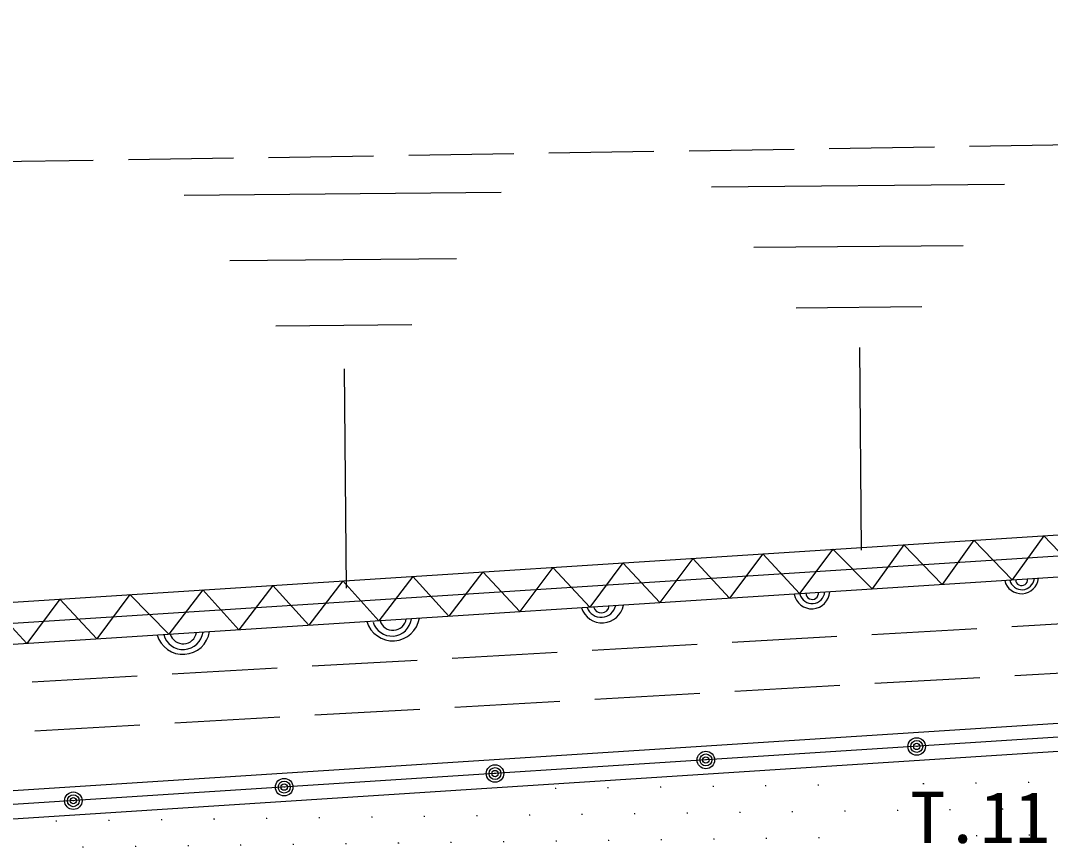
# Model space of a CAD drawing. Units: millimetres, scale not verified. Extents: x -100125 to 103927, y -69250 to 69250.
# Drawn here: x 6618 to 13964, y 37024 to 42924 of the extents above; entities that cross this region are included whole.
import ezdxf
from ezdxf.enums import TextEntityAlignment as Align

# ---------------------------------------------------------------- set-up
doc = ezdxf.new("R2010")
doc.units = ezdxf.units.MM
doc.header["$LTSCALE"] = 250
doc.linetypes.add('DASHED3', pattern=[4, 3, -1])
doc.layers.add('1-0_現況', color=2, linetype='Continuous')
doc.styles.add('ＭＳ ゴシック', font='')
doc.styles.get('ＭＳ ゴシック').set_extended_font_data('MS Gothic')

msp = doc.modelspace()

# ---------------------------------------------------------------- linework, layer by layer
at = {"layer": '1-0_現況'}
for p, q in [((11545.6, 41736.8), (13636.5, 41756)), ((7784.1, 41678.5), (10046.4, 41699.3)), ((11848.3, 41306), (13341.8, 41319.7)), ((8111.6, 41212.3), (9727.6, 41227.2)), ((12151, 40875.1), (13047.1, 40883.4)), ((8439.1, 40746.1), (9408.7, 40755)), ((12601.7, 40590.2), (12615, 39144.9)), ((8926.8, 40437.8), (8941.2, 38874)), ((1023.6, 38416.8), (16232.1, 39397.6)), ((1033.2, 38267.1), (16233.4, 39247.4)), ((1042.9, 38117.4), (16234.7, 39097.2)), ((3819.7, 37252.5), (16243.7, 38054.6)), ((16250.1, 37954.8), (3835.5, 37153.4)), ((3851.4, 37054.2), (16256.6, 37855)), ((13012.8, 37744.5), (13007.8, 37744.5)), ((13010.3, 37747), (13010.3, 37742)), ((11508.7, 37648.5), (11503.7, 37648.5)), ((11506.2, 37651), (11506.2, 37646)), ((10004.7, 37551.5), (9999.7, 37551.5)), ((10002.2, 37554), (10002.2, 37549)), ((11935.1, 37463.4), (11930.1, 37463.4)), ((11932.6, 37465.9), (11932.6, 37460.9)), ((12310.1, 37468.1), (12305.1, 37468.1)), ((12307.6, 37470.6), (12307.6, 37465.6)), ((13060, 37477.5), (13055, 37477.5)), ((13057.5, 37480), (13057.5, 37475)), ((13435, 37482.3), (13430, 37482.3)), ((13432.5, 37484.8), (13432.5, 37479.8)), ((13810, 37487), (13805, 37487)), ((13807.5, 37489.5), (13807.5, 37484.5)), ((8500.8, 37454.4), (8495.8, 37454.4)), ((8498.3, 37456.9), (8498.3, 37451.9)), ((10435.3, 37444.4), (10430.3, 37444.4)), ((10432.8, 37446.9), (10432.8, 37441.9)), ((10810.2, 37449.2), (10805.2, 37449.2)), ((10807.7, 37451.7), (10807.7, 37446.7)), ((11185.2, 37453.9), (11180.2, 37453.9)), ((11182.7, 37456.4), (11182.7, 37451.4)), ((11560.2, 37458.6), (11555.2, 37458.6)), ((11557.7, 37461.1), (11557.7, 37456.1)), ((6996.8, 37357.3), (6991.8, 37357.3)), ((6994.3, 37359.8), (6994.3, 37354.8)), ((9122.7, 37242.9), (9122.7, 37237.9)), ((9500.2, 37245.1), (9495.2, 37245.1)), ((9497.7, 37247.6), (9497.7, 37242.6)), ((9875.2, 37249.9), (9870.2, 37249.9)), ((9872.7, 37252.4), (9872.7, 37247.4)), ((10250.1, 37254.6), (10245.1, 37254.6)), ((10247.6, 37257.1), (10247.6, 37252.1)), ((10625.1, 37259.3), (10620.1, 37259.3)), ((10622.6, 37261.8), (10622.6, 37256.8)), ((11000.1, 37264), (10995.1, 37264)), ((10997.6, 37266.5), (10997.6, 37261.5)), ((11375, 37268.8), (11370, 37268.8)), ((11372.5, 37271.3), (11372.5, 37266.3)), ((11750, 37273.5), (11745, 37273.5)), ((11747.5, 37276), (11747.5, 37271)), ((12125, 37278.2), (12120, 37278.2)), ((12122.5, 37280.7), (12122.5, 37275.7)), ((12500, 37283), (12495, 37283)), ((12497.5, 37285.5), (12497.5, 37280.5)), ((12874.9, 37287.7), (12869.9, 37287.7)), ((12872.4, 37290.2), (12872.4, 37285.2)), ((13249.9, 37292.4), (13244.9, 37292.4)), ((13247.4, 37294.9), (13247.4, 37289.9)), ((13624.9, 37297.2), (13619.9, 37297.2)), ((13622.4, 37299.7), (13622.4, 37294.7)), ((6875.4, 37212), (6870.4, 37212)), ((6872.9, 37214.5), (6872.9, 37209.5)), ((7250.4, 37216.8), (7245.4, 37216.8)), ((7247.9, 37219.3), (7247.9, 37214.3)), ((7625.3, 37221.5), (7620.3, 37221.5)), ((7622.8, 37224), (7622.8, 37219)), ((8000.3, 37226.2), (7995.3, 37226.2)), ((7997.8, 37228.7), (7997.8, 37223.7)), ((8375.3, 37230.9), (8370.3, 37230.9)), ((8372.8, 37233.4), (8372.8, 37228.4)), ((8750.3, 37235.7), (8745.3, 37235.7)), ((8747.8, 37238.2), (8747.8, 37233.2)), ((9125.2, 37240.4), (9120.2, 37240.4)), ((12312.3, 37095.6), (12312.3, 37090.6)), ((13439.7, 37107.3), (13434.7, 37107.3)), ((13437.2, 37109.8), (13437.2, 37104.8)), ((13814.7, 37112), (13809.7, 37112)), ((13812.2, 37114.5), (13812.2, 37109.5)), ((7065.3, 37026.9), (7060.3, 37026.9)), ((7062.8, 37029.4), (7062.8, 37024.4)), ((7440.2, 37031.6), (7435.2, 37031.6)), ((7437.7, 37034.1), (7437.7, 37029.1)), ((7815.2, 37036.4), (7810.2, 37036.4)), ((7812.7, 37038.9), (7812.7, 37033.9)), ((8190.2, 37041.1), (8185.2, 37041.1)), ((8187.7, 37043.6), (8187.7, 37038.6)), ((8565.1, 37045.8), (8560.1, 37045.8)), ((8562.6, 37048.3), (8562.6, 37043.3)), ((8940.1, 37050.5), (8935.1, 37050.5)), ((8937.6, 37053), (8937.6, 37048)), ((9315.1, 37055.3), (9310.1, 37055.3)), ((9312.6, 37057.8), (9312.6, 37052.8)), ((9690, 37060), (9685, 37060)), ((9687.5, 37062.5), (9687.5, 37057.5)), ((10065, 37064.7), (10060, 37064.7)), ((10062.5, 37067.2), (10062.5, 37062.2)), ((10440, 37069.5), (10435, 37069.5)), ((10437.5, 37072), (10437.5, 37067)), ((10815, 37074.2), (10810, 37074.2)), ((10812.5, 37076.7), (10812.5, 37071.7)), ((11189.9, 37078.9), (11184.9, 37078.9)), ((11187.4, 37081.4), (11187.4, 37076.4)), ((11564.9, 37083.7), (11559.9, 37083.7)), ((11562.4, 37086.2), (11562.4, 37081.2)), ((11939.9, 37088.4), (11934.9, 37088.4)), ((11937.4, 37090.9), (11937.4, 37085.9)), ((12314.8, 37093.1), (12309.8, 37093.1))]:
    msp.add_line(p, q, dxfattribs=at)
at = {"layer": '1-0_現況', "linetype": 'DASHED3'}
for p, q in [((14438.3, 38640.9), (-7128.9, 37422.7)), ((14458.1, 38291.4), (-7134.1, 37071.9))]:
    msp.add_line(p, q, dxfattribs=at)
msp.add_lwpolyline([(-49440.6, 41669.3), (-33812.6, 41798.6), (6386.8, 41916), (15138.1, 42054.7), (26486.3, 42242.2), (46570.3, 42923.5)], dxfattribs=at)
at = {"layer": '1-0_現況'}
msp.add_lwpolyline([(14189, 38965.2), (13917.5, 39248.4), (13690, 38933.1), (13418.5, 39216.2), (13191, 38900.9), (12919.5, 39184), (12692, 38868.7), (12410.8, 39151.2), (12174.9, 38835.3), (11911.8, 39119), (11675.9, 38803.2), (11412.7, 39086.8), (11176.8, 38771), (10913.7, 39054.6), (10677.8, 38738.8), (10414.6, 39022.4), (10178.7, 38706.6), (9914.5, 38990.2), (9673.3, 38674), (9415.2, 38958), (9174, 38641.8), (8915.9, 38925.8), (8674.7, 38609.6), (8416.6, 38893.6), (8175.4, 38577.4), (7917.3, 38861.4), (7676.1, 38545.2), (7397, 38827.8), (7160.9, 38512), (6897.9, 38795.6), (6661.8, 38479.8), (6398.9, 38763.5)], dxfattribs=at)
for centre, radius in [((13010.3, 37744.5), 62.5), ((13010.3, 37744.5), 42.5), ((13010.3, 37744.5), 22.5), ((11506.2, 37648.5), 62.5), ((11506.2, 37648.5), 42.5), ((10002.2, 37551.5), 62.5), ((11506.2, 37648.5), 22.5), ((10002.2, 37551.5), 42.5), ((10002.2, 37551.5), 22.5), ((8498.3, 37454.4), 62.5), ((8498.3, 37454.4), 42.5), ((8498.3, 37454.4), 22.5), ((6994.3, 37357.3), 62.5), ((6994.3, 37357.3), 42.5), ((6994.3, 37357.3), 22.5)]:
    msp.add_circle(centre, radius, dxfattribs=at)
for centre, radius, start, end in [((13756.8, 38956.6), 122.1, 192.90321, 354.25042), ((13761, 38951.9), 88.9, 193.93124, 353.64658), ((13758.7, 38934.8), 42.3, 181.08297, 6.75357), ((12261.8, 38855.1), 128.3, 190.7439, 357.0398), ((12264.3, 38853.1), 89.4, 193.01796, 357.06817), ((12264.8, 38838), 44.4, 179.78965, 9.17994), ((10765.8, 38780.9), 154.5, 197.64061, 349.34899), ((10759.3, 38771.9), 105.8, 199.61429, 348.09824), ((10760.6, 38754.6), 57, 193.80611, 353.20006), ((9273, 38690.5), 192.2, 196.37013, 351.01009), ((9266.4, 38672.7), 140.4, 196.65049, 352.14772), ((9274.4, 38669.4), 96.1, 196.37068, 351.00959), ((7776.2, 38593.9), 192.2, 196.37106, 351.00916), ((7777.6, 38578.9), 143, 194.56302, 352.76549), ((7777.5, 38572.9), 96.1, 196.36882, 351.01144)]:
    msp.add_arc(centre, radius, start, end, dxfattribs=at)

# ---------------------------------------------------------------- texts
at = {"layer": '1-0_現況', "color": 7, "style": 'ＭＳ ゴシック'}
msp.add_text('T.11', height=366.6, dxfattribs=at).set_placement((12963.9, 36946.2), align=Align.BOTTOM_LEFT)

doc.saveas('drawing.dxf')
